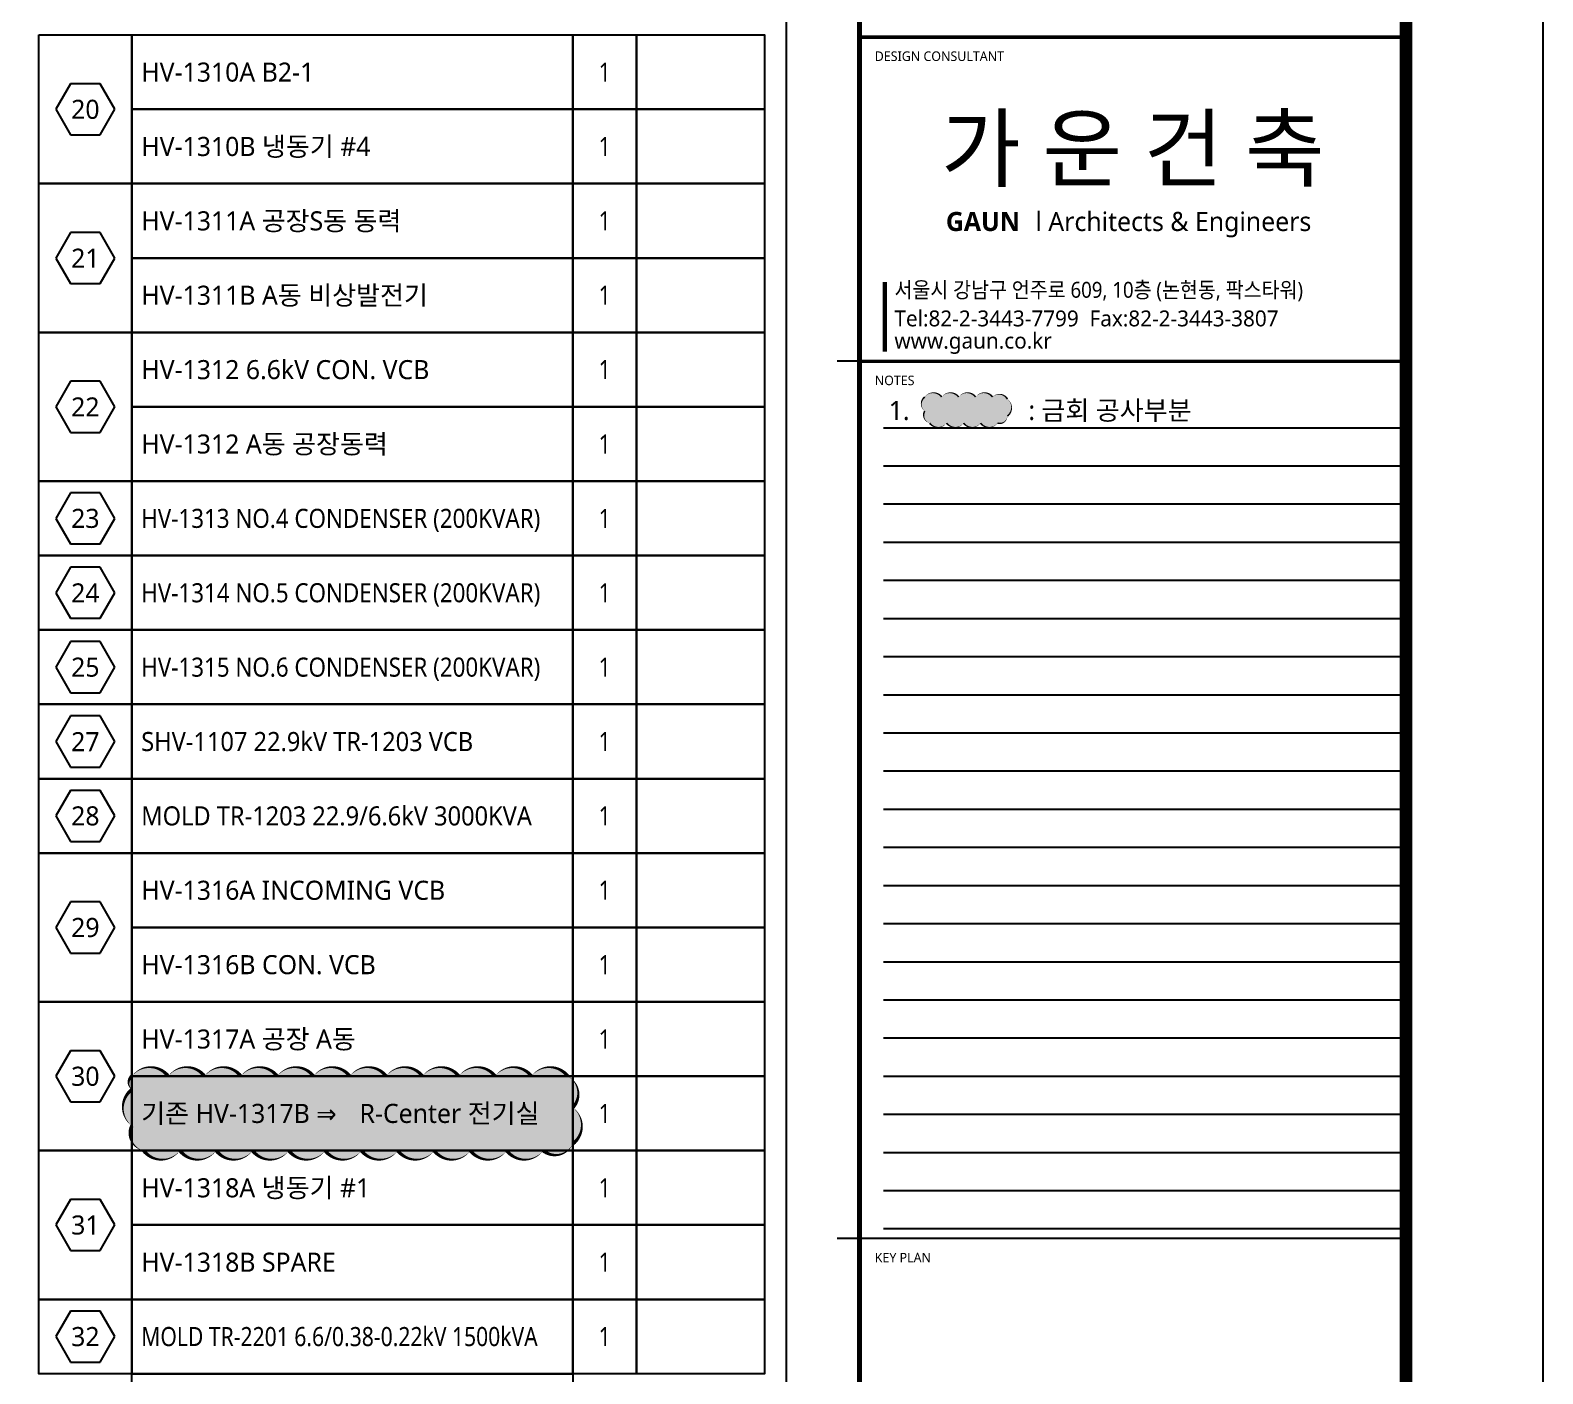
# Model space of a CAD drawing. Header units: millimetres. Extents: x 0 to 63075, y 0 to 44550.
# Drawn here: x 45227 to 63075, y 20680 to 36531 of the extents above; entities that cross this region are included whole.
import ezdxf
from ezdxf.enums import TextEntityAlignment as Align

# ---------------------------------------------------------------- set-up
doc = ezdxf.new("R2010")
doc.units = ezdxf.units.MM
doc.header["$LTSCALE"] = 750
doc.linetypes.add('CEN', pattern=[62, 60, -1, 0, -1])
doc.layers.get('Defpoints').update_dxf_attribs({"color": 167})
for name, color, linetype in [('DIM', 7, 'Continuous'), ('MISC', 11, 'Continuous'), ('SOL', 252, 'Continuous'), ('SYM', 3, 'Continuous'), ('XR-SHEET-SHT', 5, 'Continuous'), ('XR-SHEET-TEXT', 3, 'Continuous'), ('XREF', 7, 'CEN')]:
    doc.layers.add(name, color=color, linetype=linetype)
doc.layers.add('XR-SHEET-TEMP', color=171, linetype='Continuous', plot=False)
doc.styles.add('GHS', font='malgun.ttf')
doc.styles.add('XR-SHEET$0$XREF-Form$0$맑은고딕', font='malgun.ttf')
doc.styles.add('맑은고딕B', font='malgunbd.ttf')

# ---------------------------------------------------------------- blocks, each defined once
blk = doc.blocks.new('XR-FORM-EE', base_point=(461, 408))
at = {"layer": 'Defpoints', "linetype": 'Continuous', "ltscale": 2}
for points in [[(147457, 84911), (163900, 84911)], [(147457, 83711), (163900, 83711)], [(147457, 82511), (163900, 82511)], [(147457, 81311), (163900, 81311)], [(147457, 80111), (163900, 80111)], [(147457, 78911), (163900, 78911)], [(147457, 77711), (163900, 77711)], [(147457, 76511), (163900, 76511)], [(147457, 75311), (163900, 75311)], [(147457, 74111), (163900, 74111)], [(147457, 72911), (163900, 72911)], [(147457, 71711), (163900, 71711)], [(147457, 70511), (163900, 70511)], [(147457, 69311), (163900, 69311)], [(147457, 68111), (163900, 68111)], [(147457, 66911), (163900, 66911)], [(147457, 65711), (163900, 65711)], [(147457, 64511), (163900, 64511)], [(147457, 63311), (163900, 63311)], [(147457, 62111), (163900, 62111)], [(147457, 60911), (163900, 60911)], [(147457, 59711), (163900, 59711)]]:
    blk.add_lwpolyline(points, dxfattribs=at)
at = {"layer": 'XR-SHEET-SHT', "color": 5}
blk.add_line((163900, 59400), (146700, 59400), dxfattribs=at)
blk.add_lwpolyline([(0, 118800), (168200, 118800), (168200, 0), (0, 0)], close=True, dxfattribs=at)
at = {"layer": 'XR-SHEET-SHT', "color": 5, "const_width": 400}
blk.add_lwpolyline([(9300, 114600), (163900, 114600), (163900, 4200), (9300, 4200)], close=True, dxfattribs=at)
at = {"layer": 'XR-SHEET-SHT', "color": 5}
for points, const_width in [([(146700, 114600), (146700, 4200)], 160), ([(146700, 97200), (163900, 97200)], 114), ([(146700, 87000), (163900, 87000)], 114)]:
    blk.add_lwpolyline(points, dxfattribs=dict(at, const_width=const_width))
at = {"layer": 'XR-SHEET-SHT', "color": 7, "const_width": 140}
blk.add_lwpolyline([(147500, 89500), (147500, 87300)], dxfattribs=at)
at = {"layer": 'XR-SHEET-TEMP'}
for p, q in [((146700, 87000), (146000, 87000)), ((146700, 59400), (146000, 59400))]:
    blk.add_line(p, q, dxfattribs=at)
at = {"layer": 'XR-SHEET-SHT', "color": 7, "style": 'XR-SHEET$0$XREF-Form$0$맑은고딕'}
for s, height, p in [('DESIGN CONSULTANT', 300, (147180, 96600)), ('Tel:82-2-3443-7799  Fax:82-2-3443-3807', 500, (147800, 88350)), ('www.gaun.co.kr', 500, (147800, 87650)), ('NOTES', 300, (147180, 86400)), ('KEY PLAN', 300, (147180, 58800))]:
    blk.add_text(s, height=height, dxfattribs=at).set_placement(p, align=Align.MIDDLE_LEFT)
at = {"layer": 'XR-SHEET-SHT', "color": 3, "style": '맑은고딕B'}
blk.add_text('GAUN ', height=600, dxfattribs=at).set_placement((150686, 91400), align=Align.MIDDLE_CENTER)
at = {"layer": 'XR-SHEET-SHT', "color": 7, "style": 'XR-SHEET$0$XREF-Form$0$맑은고딕'}
blk.add_text('l Architects & Engineers', height=600, dxfattribs=at).set_placement((156577, 91400), align=Align.MIDDLE_CENTER)
at = {"layer": 'XR-SHEET-SHT', "color": 7, "style": 'XR-SHEET$0$XREF-Form$0$맑은고딕', "width": 0.9}
blk.add_text('서울시 강남구 언주로 609, 10층 (논현동, 팍스타워)', height=500, dxfattribs=at).set_placement((147800, 89250), align=Align.MIDDLE_LEFT)
at = {"layer": 'XR-SHEET-TEXT', "color": 2, "style": '맑은고딕B'}
blk.add_text('가 운 건 축', height=2000, dxfattribs=at).set_placement((155300, 93700), align=Align.MIDDLE_CENTER)
blk = doc.blocks.new('zw$6301')
at = {"layer": 'DIM', "color": 6, "ltscale": 2}
for p, q in [((-317, 550), (-635, 0)), ((317, 550), (-317, 550)), ((635, 0), (317, 550)), ((-635, 0), (-317, -550)), ((317, -550), (635, 0)), ((-317, -550), (317, -550))]:
    blk.add_line(p, q, dxfattribs=at)

msp = doc.modelspace()

# ---------------------------------------------------------------- hatches: boundary and pattern name
at = {"layer": 'SOL'}
msp.add_hatch(color=256, dxfattribs=at).paths.add_polyline_path([(55782.9, 32204.7, -0.5), (55982.9, 32204.7, -0.5), (56182.9, 32204.7, -0.5), (56382.9, 32204.7, -0.5), (56582.9, 32204.7, -0.5), (56757.5, 32179.4, -0.5), (56757.5, 31979.4, -0.5), (56640.4, 31896.5, -0.5), (56440.4, 31896.5, -0.5), (56240.4, 31896.5, -0.5), (56040.4, 31896.5, -0.5), (55840.4, 31896.5, -0.5), (55782.9, 32039, -0.5)])

# ---------------------------------------------------------------- linework, layer by layer
at = {"layer": 'MISC'}
msp.add_lwpolyline([(54146.6, 38451.7), (36356.1, 38451.7), (36356.1, 13438.7), (54146.6, 13438.7)], close=True, dxfattribs=at)
at = {"layer": 'SYM'}
msp.add_lwpolyline([(55782.9, 32204.7, 0, 20, -0.5), (55982.9, 32204.7, 0, 20, -0.5), (56182.9, 32204.7, 0, 20, -0.5), (56382.9, 32204.7, 0, 20, -0.5), (56582.9, 32204.7, 0, 20, -0.5), (56757.5, 32179.4, 0, 20, -0.5), (56757.5, 31979.4, 0, 20, -0.5), (56640.4, 31896.5, 0, 20, -0.5), (56440.4, 31896.5, 0, 20, -0.5), (56240.4, 31896.5, 0, 20, -0.5), (56040.4, 31896.5, 0, 20, -0.5), (55840.4, 31896.5, 0, 20, -0.5), (55782.9, 32039, 0, 20, -0.5)], format="xyseb", close=True, dxfattribs=at)

# ---------------------------------------------------------------- block references
at = {"layer": 'XREF', "xscale": 0.375, "yscale": 0.375, "zscale": 0.375}
msp.add_blockref('XR-FORM-EE', (172.9, 153.2), dxfattribs=at)

# ---------------------------------------------------------------- texts
at = {"layer": 'SYM', "style": 'GHS'}
for s, p in [('1. ', (55357.7, 32046)), (': 금회 공사부분', (57005.4, 32046))]:
    msp.add_text(s, height=225, dxfattribs=at).set_placement(p, align=Align.MIDDLE_LEFT)

# ---------------------------------------------------------------- next in the draw order: wipeouts: each hides what was drawn before it
msp.add_wipeout([(54146.6, 38451.7), (36356.1, 38451.7), (36356.1, 13438.7), (54146.6, 13438.7)]).dxf.layer = 'MISC'

# ---------------------------------------------------------------- next in the draw order: hatches: boundary and pattern name
at = {"layer": 'SOL'}
msp.add_hatch(color=256, dxfattribs=at).paths.add_polyline_path([(46427, 24190.3, -0.5), (46855.6, 24190.3, -0.5), (47284.1, 24190.3, -0.5), (47712.7, 24190.3, -0.5), (48141.3, 24190.3, -0.5), (48569.8, 24190.3, -0.5), (48998.4, 24190.3, -0.5), (49427, 24190.3, -0.5), (49855.6, 24190.3, -0.5), (50284.1, 24190.3, -0.5), (50712.7, 24190.3, -0.5), (51141.3, 24190.3, -0.5), (51569.8, 24190.3, -0.5), (51629.4, 23820.9, -0.5), (51629.4, 23392.3, -0.5), (51279.4, 23312.7, -0.5), (50850.8, 23312.7, -0.5), (50422.2, 23312.7, -0.5), (49993.6, 23312.7, -0.5), (49565.1, 23312.7, -0.5), (49136.5, 23312.7, -0.5), (48707.9, 23312.7, -0.5), (48279.4, 23312.7, -0.5), (47850.8, 23312.7, -0.5), (47422.2, 23312.7, -0.5), (46993.6, 23312.7, -0.5), (46565.1, 23312.7, -0.5), (46427, 23604.4, -0.5), (46427, 24033, -0.5)])

# ---------------------------------------------------------------- next in the draw order: linework, layer by layer
at = {"layer": 'SYM'}
msp.add_lwpolyline([(41548, 37918.9), (42080.7, 38451.7), (54146.6, 38451.7), (54146.6, 13438.7)], dxfattribs=at)
at = {"layer": 'SYM', "color": 6}
for points in [[(45330, 36476.6), (46427, 36476.6), (46427, 34721.4), (45330, 34721.4)], [(46427, 36476.6), (51629.4, 36476.6), (51629.4, 35599), (46427, 35599)], [(51629.4, 36476.6), (52383, 36476.6), (52383, 35599), (51629.4, 35599)], [(52383, 36476.6), (53892.5, 36476.6), (53892.5, 35599), (52383, 35599)], [(46427, 35599), (51629.4, 35599), (51629.4, 34721.4), (46427, 34721.4)], [(51629.4, 35599), (52383, 35599), (52383, 34721.4), (51629.4, 34721.4)], [(52383, 35599), (53892.5, 35599), (53892.5, 34721.4), (52383, 34721.4)], [(45330, 34721.4), (46427, 34721.4), (46427, 32966.2), (45330, 32966.2)], [(46427, 34721.4), (51629.4, 34721.4), (51629.4, 33843.8), (46427, 33843.8)], [(51629.4, 34721.4), (52383, 34721.4), (52383, 33843.8), (51629.4, 33843.8)], [(52383, 34721.4), (53892.5, 34721.4), (53892.5, 33843.8), (52383, 33843.8)], [(46427, 33843.8), (51629.4, 33843.8), (51629.4, 32966.2), (46427, 32966.2)], [(51629.4, 33843.8), (52383, 33843.8), (52383, 32966.2), (51629.4, 32966.2)], [(52383, 33843.8), (53892.5, 33843.8), (53892.5, 32966.2), (52383, 32966.2)], [(45330, 32966.2), (46427, 32966.2), (46427, 31211), (45330, 31211)], [(46427, 32966.2), (51629.4, 32966.2), (51629.4, 32088.6), (46427, 32088.6)], [(51629.4, 32966.2), (52383, 32966.2), (52383, 32088.6), (51629.4, 32088.6)], [(52383, 32966.2), (53892.5, 32966.2), (53892.5, 32088.6), (52383, 32088.6)], [(46427, 32088.6), (51629.4, 32088.6), (51629.4, 31211), (46427, 31211)], [(51629.4, 32088.6), (52383, 32088.6), (52383, 31211), (51629.4, 31211)], [(52383, 32088.6), (53892.5, 32088.6), (53892.5, 31211), (52383, 31211)], [(45330, 31211), (46427, 31211), (46427, 30333.4), (45330, 30333.4)], [(46427, 31211), (46427, 31211), (46427, 30333.4), (46427, 30333.4)], [(46427, 31211), (51629.4, 31211), (51629.4, 30333.4), (46427, 30333.4)], [(51629.4, 31211), (52383, 31211), (52383, 30333.4), (51629.4, 30333.4)], [(52383, 31211), (53892.5, 31211), (53892.5, 30333.4), (52383, 30333.4)], [(45330, 30333.4), (46427, 30333.4), (46427, 29455.8), (45330, 29455.8)], [(46427, 30333.4), (46427, 30333.4), (46427, 29455.8), (46427, 29455.8)], [(46427, 30333.4), (51629.4, 30333.4), (51629.4, 29455.8), (46427, 29455.8)], [(51629.4, 30333.4), (52383, 30333.4), (52383, 29455.8), (51629.4, 29455.8)], [(52383, 30333.4), (53892.5, 30333.4), (53892.5, 29455.8), (52383, 29455.8)], [(45330, 29455.8), (46427, 29455.8), (46427, 28578.2), (45330, 28578.2)], [(46427, 29455.8), (46427, 29455.8), (46427, 28578.2), (46427, 28578.2)], [(46427, 29455.8), (51629.4, 29455.8), (51629.4, 28578.2), (46427, 28578.2)], [(51629.4, 29455.8), (52383, 29455.8), (52383, 28578.2), (51629.4, 28578.2)], [(52383, 29455.8), (53892.5, 29455.8), (53892.5, 28578.2), (52383, 28578.2)], [(45330, 28578.2), (46427, 28578.2), (46427, 27700.6), (45330, 27700.6)], [(46427, 28578.2), (46427, 28578.2), (46427, 27700.6), (46427, 27700.6)], [(46427, 28578.2), (51629.4, 28578.2), (51629.4, 27700.7), (46427, 27700.6)], [(51629.4, 28578.2), (52383, 28578.2), (52383, 27700.6), (51629.4, 27700.6)], [(52383, 28578.2), (53892.5, 28578.2), (53892.5, 27700.6), (52383, 27700.6)], [(45330, 27700.6), (46427, 27700.6), (46427, 26823.1), (45330, 26823.1)], [(46427, 27700.7), (46427, 27700.7), (46427, 26823.1), (46427, 26823.1)], [(46427, 27700.7), (51629.4, 27700.7), (51629.4, 26823.1), (46427, 26823.1)], [(51629.4, 27700.7), (52383, 27700.7), (52383, 26823.1), (51629.4, 26823.1)], [(52383, 27700.7), (53892.5, 27700.7), (53892.5, 26823.1), (52383, 26823.1)], [(45330, 26823.1), (46427, 26823.1), (46427, 25067.9), (45330, 25067.9)], [(46427, 26823.1), (51629.4, 26823.1), (51629.4, 25945.5), (46427, 25945.5)], [(51629.4, 26823.1), (52383, 26823.1), (52383, 25945.5), (51629.4, 25945.5)], [(52383, 26823.1), (53892.5, 26823.1), (53892.5, 25945.5), (52383, 25945.5)], [(46427, 25945.5), (51629.4, 25945.5), (51629.4, 25067.9), (46427, 25067.9)], [(51629.4, 25945.5), (52383, 25945.5), (52383, 25067.9), (51629.4, 25067.9)], [(52383, 25945.5), (53892.5, 25945.5), (53892.5, 25067.9), (52383, 25067.9)], [(45330, 25067.9), (46427, 25067.9), (46427, 23312.7), (45330, 23312.7)], [(46427, 25067.9), (51629.4, 25067.9), (51629.4, 24190.3), (46427, 24190.3)], [(51629.4, 25067.9), (52383, 25067.9), (52383, 24190.3), (51629.4, 24190.3)], [(52383, 25067.9), (53892.5, 25067.9), (53892.5, 24190.3), (52383, 24190.3)], [(46427, 24190.3), (51629.4, 24190.3), (51629.4, 23312.7), (46427, 23312.7)], [(51629.4, 24190.3), (52383, 24190.3), (52383, 23312.7), (51629.4, 23312.7)], [(52383, 24190.3), (53892.5, 24190.3), (53892.5, 23312.7), (52383, 23312.7)], [(45330, 23312.7), (46427, 23312.7), (46427, 21557.5), (45330, 21557.5)], [(46427, 23312.7), (51629.4, 23312.7), (51629.4, 22435.1), (46427, 22435.1)], [(51629.4, 23312.7), (52383, 23312.7), (52383, 22435.1), (51629.4, 22435.1)], [(52383, 23312.7), (53892.5, 23312.7), (53892.5, 22435.1), (52383, 22435.1)], [(46427, 22435.1), (51629.4, 22435.1), (51629.4, 21557.5), (46427, 21557.5)], [(51629.4, 22435.1), (52383, 22435.1), (52383, 21557.5), (51629.4, 21557.5)], [(52383, 22435.1), (53892.5, 22435.1), (53892.5, 21557.5), (52383, 21557.5)], [(45330, 21557.5), (46427, 21557.5), (46427, 20679.9), (45330, 20679.9)], [(46427, 21557.5), (46427, 21557.5), (46427, 20679.9), (46427, 20679.9)], [(46427, 21557.5), (51629.4, 21557.5), (51629.4, 20679.9), (46427, 20679.9)], [(51629.4, 21557.5), (52383, 21557.5), (52383, 20679.9), (51629.4, 20679.9)], [(52383, 21557.5), (53892.5, 21557.5), (53892.5, 20679.9), (52383, 20679.9)], [(46427, 20679.9), (51629.4, 20679.9), (51629.4, 19802.3), (46427, 19802.3)]]:
    msp.add_lwpolyline(points, close=True, dxfattribs=at)
at = {"layer": 'SYM'}
msp.add_lwpolyline([(46427, 24190.3, 0, 42.9, -0.5), (46855.6, 24190.3, 0, 42.9, -0.5), (47284.1, 24190.3, 0, 42.9, -0.5), (47712.7, 24190.3, 0, 42.9, -0.5), (48141.3, 24190.3, 0, 42.9, -0.5), (48569.8, 24190.3, 0, 42.9, -0.5), (48998.4, 24190.3, 0, 42.9, -0.5), (49427, 24190.3, 0, 42.9, -0.5), (49855.6, 24190.3, 0, 42.9, -0.5), (50284.1, 24190.3, 0, 42.9, -0.5), (50712.7, 24190.3, 0, 42.9, -0.5), (51141.3, 24190.3, 0, 42.9, -0.5), (51569.8, 24190.3, 0, 42.9, -0.5), (51629.4, 23820.9, 0, 42.9, -0.5), (51629.4, 23392.3, 0, 42.9, -0.5), (51279.4, 23312.7, 0, 42.9, -0.5), (50850.8, 23312.7, 0, 42.9, -0.5), (50422.2, 23312.7, 0, 42.9, -0.5), (49993.6, 23312.7, 0, 42.9, -0.5), (49565.1, 23312.7, 0, 42.9, -0.5), (49136.5, 23312.7, 0, 42.9, -0.5), (48707.9, 23312.7, 0, 42.9, -0.5), (48279.4, 23312.7, 0, 42.9, -0.5), (47850.8, 23312.7, 0, 42.9, -0.5), (47422.2, 23312.7, 0, 42.9, -0.5), (46993.6, 23312.7, 0, 42.9, -0.5), (46565.1, 23312.7, 0, 42.9, -0.5), (46427, 23604.4, 0, 42.9, -0.5), (46427, 24033, 0, 42.9, -0.5)], format="xyseb", close=True, dxfattribs=at)

# ---------------------------------------------------------------- next in the draw order: block references
at = {"layer": 'SYM', "xscale": 0.5481644213851967, "yscale": 0.5481644213851967, "zscale": 0.5481644213851967}
for p in [(45877.7, 35599), (45877.7, 33843.8), (45877.7, 32088.6), (45877.7, 30772.2), (45877.7, 29894.6), (45877.7, 29017), (45877.7, 28139.4), (45877.7, 27261.9), (45877.7, 25945.5), (45877.7, 24190.3), (45877.7, 22435.1), (45877.7, 21118.7)]:
    msp.add_blockref('zw$6301', p, dxfattribs=at)

# ---------------------------------------------------------------- next in the draw order: texts
at = {"layer": 'SYM', "style": 'GHS'}
for s, p in [('HV-1310A B2-1', (46537.3, 36037.8)), ('HV-1310B 냉동기 #4', (46537.3, 35160.2)), ('HV-1311A 공장S동 동력', (46537.3, 34282.6)), ('HV-1311B A동 비상발전기', (46537.3, 33405)), ('HV-1312 6.6kV CON. VCB', (46537.3, 32527.4)), ('HV-1312 A동 공장동력', (46537.3, 31649.8)), ('HV-1316A INCOMING VCB', (46537.3, 26384.3)), ('HV-1316B CON. VCB', (46537.3, 25506.7)), ('HV-1317A 공장 A동', (46537.3, 24629.1)), ('기존 HV-1317B ⇒', (46537.3, 23751.5)), ('R-Center 전기실', (49112.9, 23751.5)), ('HV-1318A 냉동기 #1', (46537.3, 22873.9)), ('HV-1318B SPARE', (46537.3, 21996.3))]:
    msp.add_text(s, height=225, dxfattribs=at).set_placement(p, align=Align.MIDDLE_LEFT)
at = {"layer": 'SYM', "style": 'GHS', "width": 0.85}
for p in [(52005.4, 36037.8), (52005.4, 35160.2), (52005.4, 34282.6), (52005.4, 33405), (52005.4, 32527.4), (52005.4, 31649.8), (52005.4, 30772.2), (52005.4, 29894.6), (52005.4, 29017), (52005.4, 28139.4), (52005.4, 27261.9), (52005.4, 26384.3), (52005.4, 25506.7), (52005.4, 24629.1), (52005.4, 23751.5), (52005.4, 22873.9), (52005.4, 21996.3), (52005.4, 21118.7)]:
    msp.add_text('1', height=225, dxfattribs=at).set_placement(p, align=Align.MIDDLE)
at = {"layer": 'SYM', "style": 'GHS'}
for s, p in [('20', (45877.7, 35599)), ('21', (45877.7, 33843.8)), ('22', (45877.7, 32088.6)), ('23', (45877.7, 30772.2)), ('24', (45877.7, 29894.6)), ('25', (45877.7, 29017)), ('27', (45877.7, 28139.4)), ('28', (45877.7, 27261.9)), ('29', (45877.7, 25945.5)), ('30', (45877.7, 24190.3)), ('31', (45877.7, 22435.1)), ('32', (45877.7, 21118.7))]:
    msp.add_text(s, height=225, dxfattribs=at).set_placement(p, align=Align.MIDDLE)
for s, width, p in [('HV-1313 NO.4 CONDENSER (200KVAR)', 0.9, (46537.3, 30772.2)), ('HV-1314 NO.5 CONDENSER (200KVAR)', 0.9, (46537.3, 29894.6)), ('HV-1315 NO.6 CONDENSER (200KVAR)', 0.9, (46537.3, 29017)), ('SHV-1107 22.9kV TR-1203 VCB', 0.95, (46537.3, 28139.4)), ('MOLD TR-1203 22.9/6.6kV 3000KVA', 0.95, (46537.3, 27261.8)), ('MOLD TR-2201 6.6/0.38-0.22kV 1500kVA', 0.85, (46537.3, 21118.7))]:
    msp.add_text(s, height=225, dxfattribs=dict(at, width=width)).set_placement(p, align=Align.MIDDLE_LEFT)

doc.saveas('drawing.dxf')
